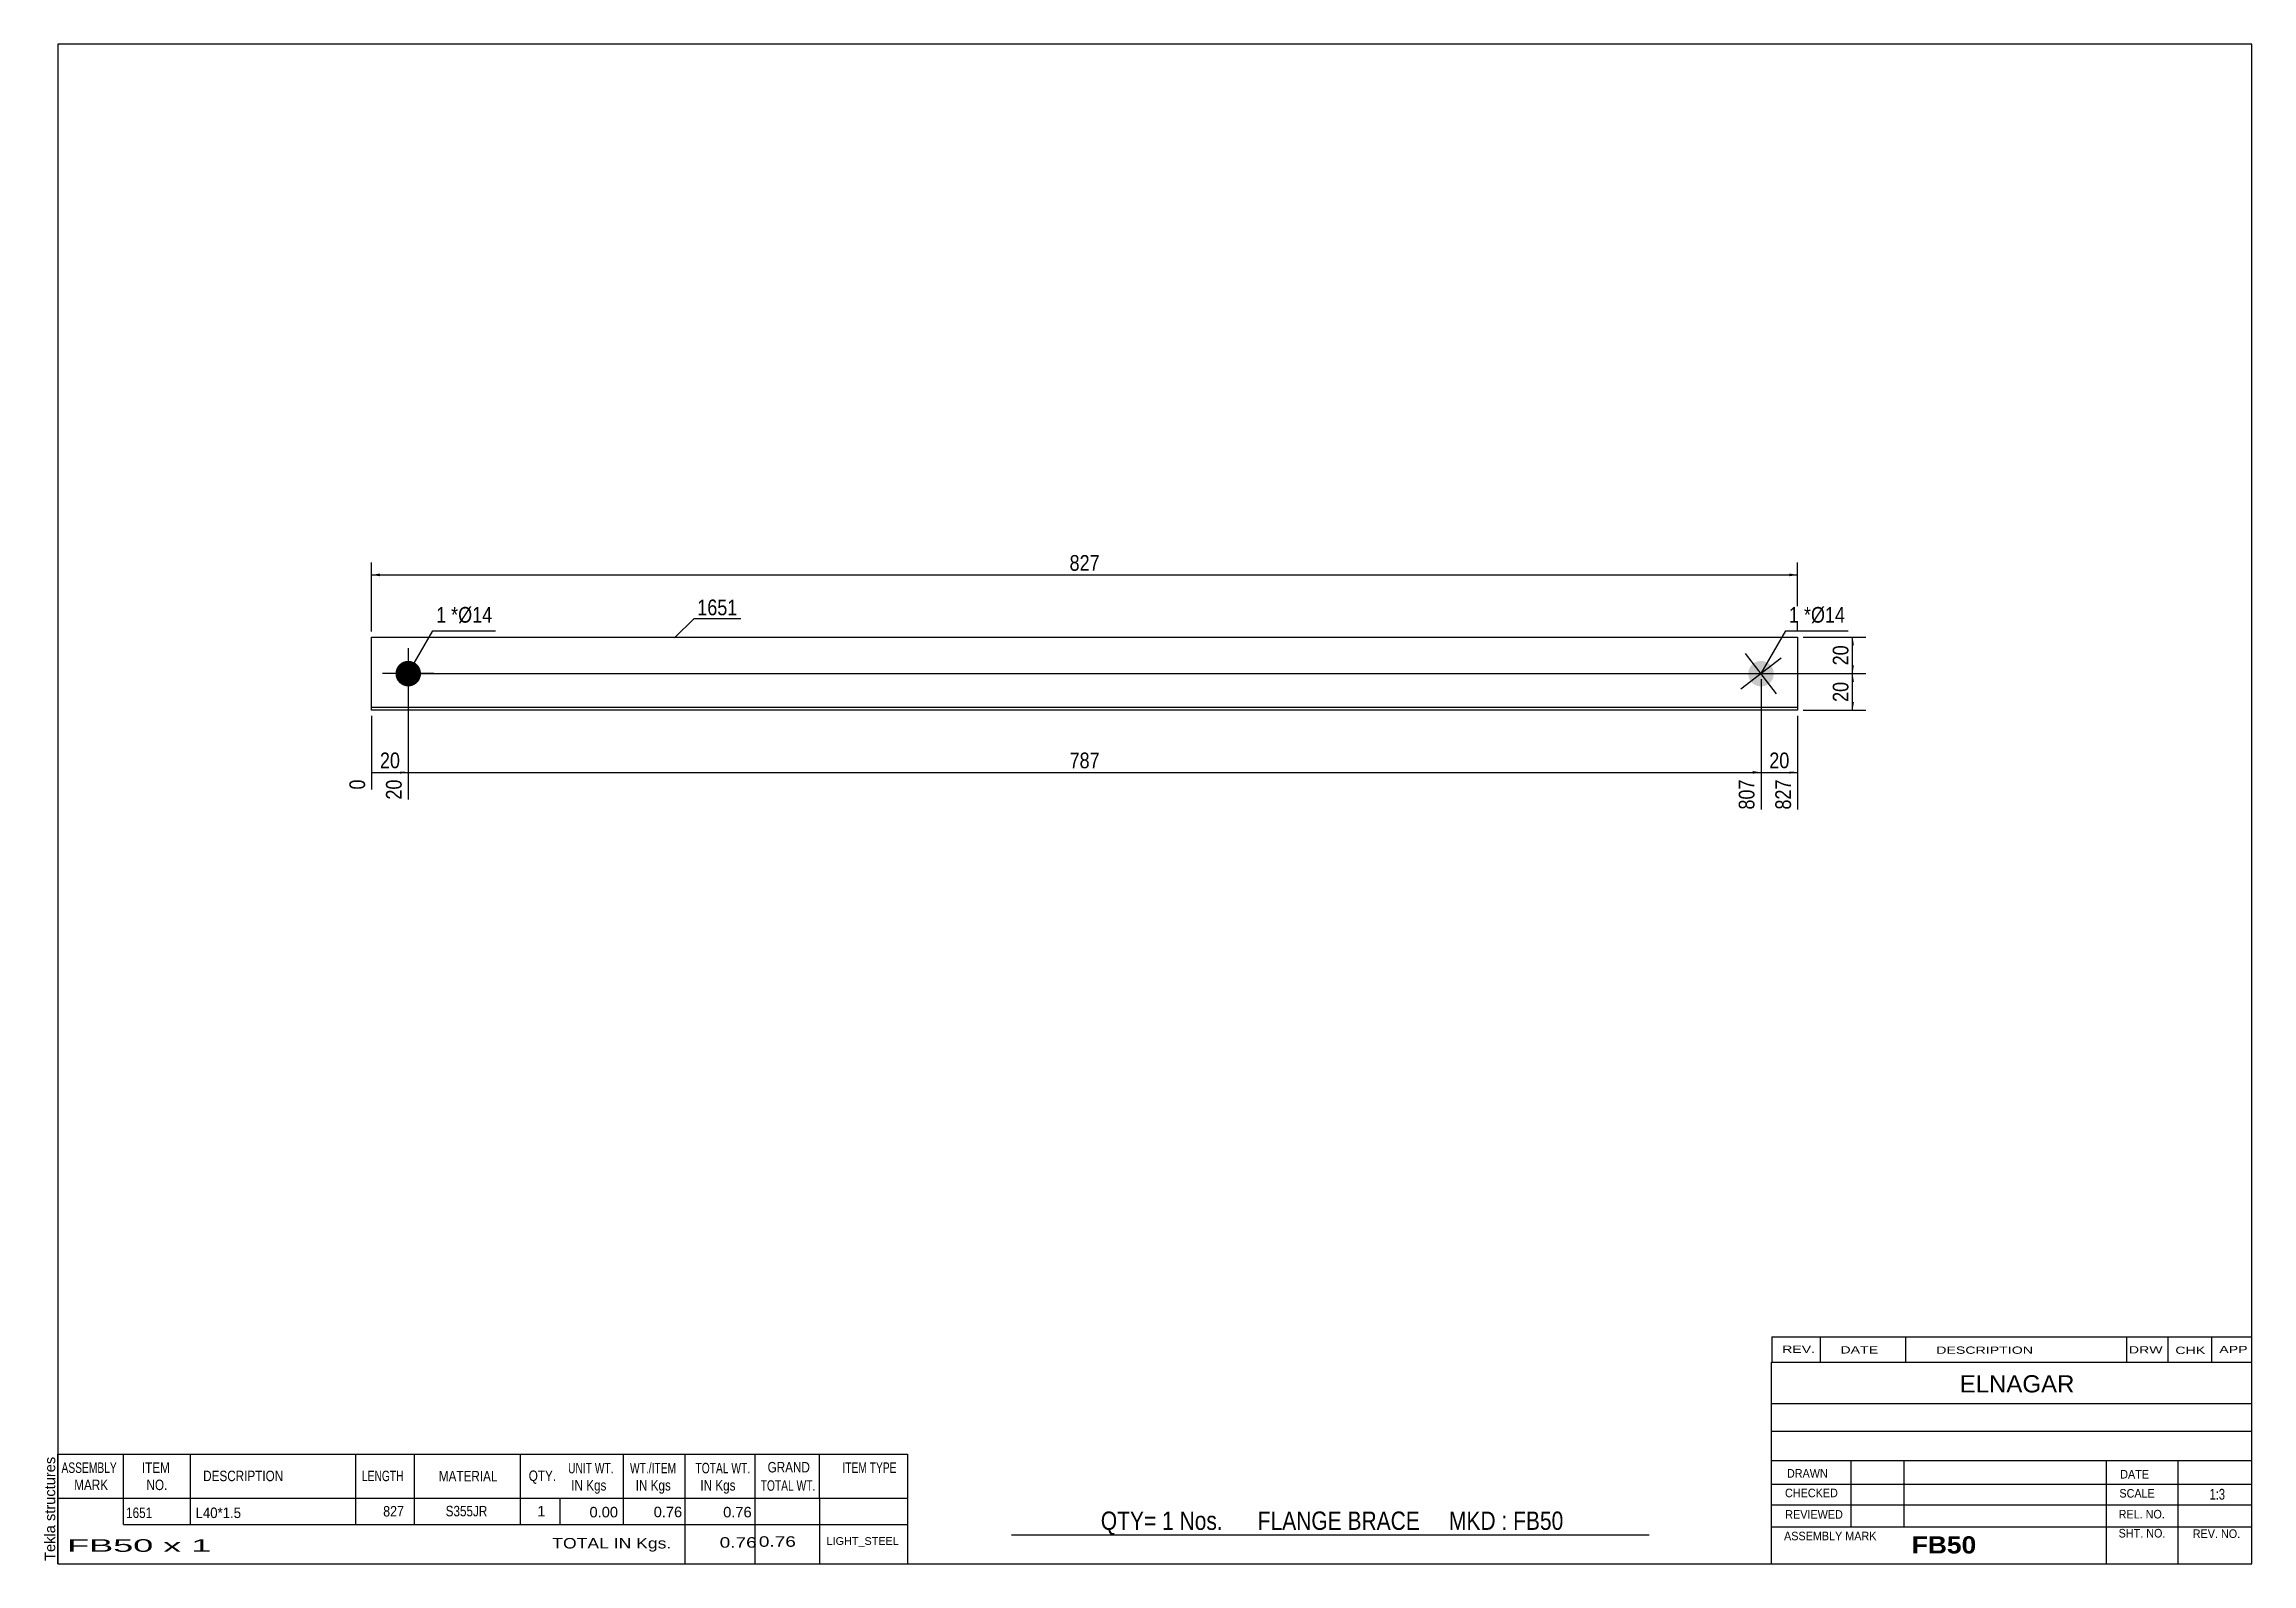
# Model space of a CAD drawing. Header units: millimetres. Extents: x -60 to 343, y -162 to 115.
import ezdxf

# ---------------------------------------------------------------- set-up
doc = ezdxf.new("R2010")
doc.units = ezdxf.units.MM
doc.styles.add('Arial', font='ARIAL.TTF', dxfattribs={"height": 0.2})
doc.styles.add('Arial Bold', font='ARIALBD.TTF', dxfattribs={"height": 0.2})
doc.styles.add('Arial Narrow', font='ARIALN.TTF', dxfattribs={"height": 0.2})

# ---------------------------------------------------------------- blocks, each defined once
blk = doc.blocks.new('Unknown-629097049-1405')
at = {"color": 5, "linetype": 'Continuous'}
for p, q in [((342.8, 114.75), (-57.2, 114.75)), ((-57.2, 114.75), (-57.2, -162.25)), ((342.8, -162.25), (342.8, 114.75)), ((-57.2, -162.25), (342.8, -162.25))]:
    blk.add_line(p, q, dxfattribs=at)
at = {"color": 174, "linetype": 'Continuous', "style": 'Arial'}
blk.add_text('Tekla structures', height=1.9102, rotation=90, dxfattribs=at).set_placement((-57.7, -161.75))
blk = doc.blocks.new('Part-629097049-1212 - 1209')
at = {"color": 2, "linetype": 'Continuous'}
for p, q in [((0, -6.67), (0, 6.67)), ((0, 6.67), (129.83, 6.67)), ((129.93, 6.67), (259.98, 6.67)), ((259.98, 6.67), (259.98, -6.67)), ((129.83, -6.17), (0, -6.17)), ((129.83, -6.67), (0, -6.67)), ((259.98, -6.17), (129.93, -6.17)), ((259.98, -6.67), (129.93, -6.67))]:
    blk.add_line(p, q, dxfattribs=at)
blk = doc.blocks.new('Bolt-629097049-1213 - 1209')
at = {"linetype": 'Continuous'}
blk.add_hatch(color=3, dxfattribs=at).paths.add_polyline_path([(6.67, -2.33, -1), (6.67, 2.33, -1)])
at = {"color": 3, "linetype": 'Continuous'}
for p, q in [((6.67, 4.67), (6.67, -4.67)), ((11.33, 0), (2, 0))]:
    blk.add_line(p, q, dxfattribs=at)
blk = doc.blocks.new('Bolt-629097049-1214 - 1209')
at = {"linetype": 'Continuous'}
blk.add_hatch(color=3, dxfattribs=at).paths.add_polyline_path([(251.46, -1.42, -1), (255.16, 1.42, -1)])
at = {"color": 3, "linetype": 'Continuous'}
for p, q in [((257.01, 2.84), (249.61, -2.84)), ((256.16, -3.7), (250.47, 3.7))]:
    blk.add_line(p, q, dxfattribs=at)
blk = doc.blocks.new('StraightDimension-629097049-1219 - 1209')
at = {"linetype": 'Continuous'}
blk.add_hatch(color=7, dxfattribs=at).paths.add_polyline_path([(258.48, -17.75), (259.98, -18), (258.48, -18.25)])
at = {"color": 7, "linetype": 'Continuous'}
for p, q in [((253.31, -1), (253.31, -24.78)), ((259.98, -7.67), (259.98, -24.78)), ((253.31, -18), (259.98, -18))]:
    blk.add_line(p, q, dxfattribs=at)
at = {"color": 0}
blk.add_wipeout([(259.07, -17.85), (259.07, -13.65), (254.22, -13.65), (254.22, -17.85)], dxfattribs=at)
at = {"color": 0, "linetype": 'Continuous'}
blk.add_wipeout([(259.38, -18.7), (255.18, -18.7), (255.18, -25.38), (259.38, -25.38)], dxfattribs=at)
at = {"color": 3, "style": 'Arial Narrow'}
blk.add_text('20', height=2.863, dxfattribs=at).set_placement((254.82, -17.25))
at = {"color": 3, "linetype": 'Continuous', "style": 'Arial Narrow'}
blk.add_text('827', height=2.863, rotation=90.0002, dxfattribs=at).set_placement((258.78, -24.78))
blk = doc.blocks.new('StraightDimension-629097049-1220 - 1209')
at = {"linetype": 'Continuous'}
blk.add_hatch(color=7, dxfattribs=at).paths.add_polyline_path([(251.81, -17.75), (253.31, -18), (251.81, -18.25)])
at = {"color": 7, "linetype": 'Continuous'}
for p, q in [((6.67, -1), (6.67, -22.96)), ((253.31, -1), (253.31, -24.78)), ((6.67, -18), (253.31, -18))]:
    blk.add_line(p, q, dxfattribs=at)
at = {"color": 0}
blk.add_wipeout([(133.33, -17.85), (133.33, -13.65), (126.65, -13.65), (126.65, -17.85)], dxfattribs=at)
at = {"color": 0, "linetype": 'Continuous'}
blk.add_wipeout([(252.71, -18.7), (248.51, -18.7), (248.51, -25.38), (252.71, -25.38)], dxfattribs=at)
at = {"color": 3, "style": 'Arial Narrow'}
blk.add_text('787', height=2.863, dxfattribs=at).set_placement((127.25, -17.25))
at = {"color": 3, "linetype": 'Continuous', "style": 'Arial Narrow'}
blk.add_text('807', height=2.863, rotation=90.0002, dxfattribs=at).set_placement((252.11, -24.78))
blk = doc.blocks.new('StraightDimension-629097049-1221 - 1209')
at = {"linetype": 'Continuous'}
blk.add_hatch(color=7, dxfattribs=at).paths.add_polyline_path([(5.17, -17.75), (6.67, -18), (5.17, -18.25)])
at = {"color": 7, "linetype": 'Continuous'}
for p, q in [((6.67, -1), (6.67, -22.96)), ((0, -7.67), (0, -21.13)), ((0, -18), (6.67, -18))]:
    blk.add_line(p, q, dxfattribs=at)
at = {"color": 0}
blk.add_wipeout([(5.76, -17.85), (5.76, -13.65), (0.91, -13.65), (0.91, -17.85)], dxfattribs=at)
at = {"color": 0, "linetype": 'Continuous'}
for points in [[(-0.6, -18.7), (-4.8, -18.7), (-4.8, -21.73), (-0.6, -21.73)], [(6.07, -18.7), (1.87, -18.7), (1.87, -23.56), (6.07, -23.56)]]:
    blk.add_wipeout(points, dxfattribs=at)
at = {"color": 3, "style": 'Arial Narrow'}
blk.add_text('20', height=2.863, dxfattribs=at).set_placement((1.51, -17.25))
at = {"color": 3, "linetype": 'Continuous', "style": 'Arial Narrow'}
for s, height, p in [('0', 2.86, (-1.2, -21.13)), ('20', 2.863, (5.47, -22.96))]:
    blk.add_text(s, height=height, rotation=90.0002, dxfattribs=at).set_placement(p)
blk = doc.blocks.new('StraightDimension-629097049-1232 - 1209')
at = {"linetype": 'Continuous'}
for points in [[(1.5, 17.75), (0, 18), (1.5, 18.25)], [(258.48, 18.25), (259.98, 18), (258.48, 17.75)]]:
    blk.add_hatch(color=7, dxfattribs=at).paths.add_polyline_path(points)
at = {"color": 7, "linetype": 'Continuous'}
for p, q in [((0, 7.67), (0, 20.25)), ((259.98, 7.67), (259.98, 20.25)), ((0, 18), (259.98, 18))]:
    blk.add_line(p, q, dxfattribs=at)
at = {"color": 0}
blk.add_wipeout([(133.33, 18.15), (133.33, 22.35), (126.65, 22.35), (126.65, 18.15)], dxfattribs=at)
at = {"color": 3, "style": 'Arial Narrow'}
blk.add_text('827', height=2.863, dxfattribs=at).set_placement((127.25, 18.75))
blk = doc.blocks.new('StraightDimension-629097049-1236 - 1209')
at = {"linetype": 'Continuous'}
for points in [[(269.75, 5.17), (270, 6.67), (270.25, 5.17)], [(270.25, 1.5), (270, 0), (269.75, 1.5)]]:
    blk.add_hatch(color=7, dxfattribs=at).paths.add_polyline_path(points)
at = {"color": 7, "linetype": 'Continuous'}
for p, q in [((260.98, 6.67), (272.4, 6.67)), ((270, 0), (270, 6.67)), ((7.67, 0), (272.4, 0))]:
    blk.add_line(p, q, dxfattribs=at)
at = {"color": 0}
blk.add_wipeout([(269.85, 5.76), (265.65, 5.76), (265.65, 0.91), (269.85, 0.91)], dxfattribs=at)
at = {"color": 3, "style": 'Arial Narrow'}
blk.add_text('20', height=2.863, rotation=90.0002, dxfattribs=at).set_placement((269.25, 1.51))
blk = doc.blocks.new('StraightDimension-629097049-1237 - 1209')
at = {"linetype": 'Continuous'}
for points in [[(269.75, -1.5), (270, 0), (270.25, -1.5)], [(270.25, -5.17), (270, -6.67), (269.75, -5.17)]]:
    blk.add_hatch(color=7, dxfattribs=at).paths.add_polyline_path(points)
at = {"color": 7, "linetype": 'Continuous'}
for p, q in [((7.67, 0), (272.4, 0)), ((270, -6.67), (270, 0)), ((260.98, -6.67), (272.4, -6.67))]:
    blk.add_line(p, q, dxfattribs=at)
at = {"color": 0}
blk.add_wipeout([(269.85, -0.91), (265.65, -0.91), (265.65, -5.76), (269.85, -5.76)], dxfattribs=at)
at = {"color": 3, "style": 'Arial Narrow'}
blk.add_text('20', height=2.863, rotation=90.0002, dxfattribs=at).set_placement((269.25, -5.16))
blk = doc.blocks.new('CBS_BOM-629097049-1413')
at = {"color": 7, "linetype": 'Continuous'}
for p, q in [((-57.23, -150.28), (-57.23, -142.28)), ((-57.23, -142.28), (97.69, -142.28)), ((-45.23, -150.28), (-45.23, -142.28)), ((-33.04, -150.28), (-33.04, -142.28)), ((-2.88, -150.28), (-2.88, -142.28)), ((7.8, -150.28), (7.8, -142.28)), ((27.12, -150.28), (27.12, -142.28)), ((45.92, -150.28), (45.92, -142.28)), ((57.13, -150.28), (57.13, -142.28)), ((69.92, -150.28), (69.92, -142.28)), ((81.67, -150.28), (81.67, -142.28)), ((97.69, -142.29), (97.69, -150.27)), ((-57.23, -150.28), (97.69, -150.28)), ((-57.23, -155.08), (-57.23, -150.28)), ((-45.23, -155.08), (-45.23, -150.28)), ((-33.04, -155.08), (-33.04, -150.28)), ((-2.88, -155.08), (-2.88, -150.28)), ((7.8, -155.08), (7.8, -150.28)), ((27.12, -155.08), (27.12, -150.28)), ((34.38, -155.08), (34.38, -150.28)), ((45.92, -155.08), (45.92, -150.28)), ((57.13, -155.08), (57.13, -150.28)), ((69.92, -155.08), (69.92, -150.28)), ((81.69, -155.08), (81.69, -150.28)), ((97.69, -150.28), (97.69, -155.08)), ((-57.23, -162.28), (-57.23, -155.1)), ((-45.23, -155.08), (97.69, -155.08)), ((57.13, -162.28), (57.13, -155.1)), ((69.92, -162.28), (69.92, -155.1)), ((81.73, -162.28), (81.73, -155.1)), ((97.69, -155.08), (97.69, -162.28)), ((-57.23, -162.28), (97.69, -162.28))]:
    blk.add_line(p, q, dxfattribs=at)
at = {"color": 3, "linetype": 'Continuous', "style": 'Arial'}
for s, height, width, p in [('ASSEMBLY', 1.91, 0.7, (-56.55, -145.71)), ('ITEM', 1.91, 0.8, (-41.9, -145.71)), ('UNIT WT.', 1.91, 0.7, (35.81, -145.78)), ('WT./ITEM', 1.91, 0.7, (47.1, -145.78)), ('TOTAL WT.', 1.91, 0.7, (59.04, -145.78)), ('GRAND', 1.91, 0.8, (72.19, -145.62)), ('ITEM TYPE', 1.91, 0.7, (85.83, -145.7)), ('MARK', 1.91, 0.8, (-54.23, -148.84)), ('NO.', 1.91, 0.8, (-41.05, -148.84)), ('DESCRIPTION', 1.9102, 0.8, (-30.72, -147.21)), ('LENGTH', 1.91, 0.7, (-1.77, -147.21)), ('MATERIAL', 1.91, 0.8, (12.25, -147.26)), ('QTY.', 1.91, 0.8, (28.64, -147.18)), ('IN Kgs', 1.91, 0.8, (36.39, -148.92)), ('IN Kgs', 1.91, 0.8, (48.14, -148.92)), ('IN Kgs', 1.91, 0.8, (59.93, -148.92)), ('TOTAL WT.', 1.91, 0.7, (70.93, -148.96))]:
    blk.add_text(s, height=height, dxfattribs=dict(at, width=width)).set_placement(p)
at = {"color": 7, "linetype": 'Continuous', "style": 'Arial'}
for s, width, p in [('1651', 0.8, (-44.77, -153.93)), ('L40*1.5', 0.9, (-32.1, -153.93)), ('827', 0.85, (2.1, -153.65)), ('S355JR', 0.8, (13.49, -153.62))]:
    blk.add_text(s, height=1.91, dxfattribs=dict(at, width=width)).set_placement(p)
for s, p in [('1', (30.21, -153.62)), ('0.00', (39.72, -153.81)), ('0.76', (51.42, -153.78)), ('0.76', (64.09, -153.81))]:
    blk.add_text(s, height=1.91, dxfattribs=at).set_placement(p)
at = {"color": 6, "linetype": 'Continuous', "style": 'Arial'}
for s, height, width, p in [('FB50 x 1', 2.292, 2.05, (-55.51, -160.09)), ('TOTAL IN Kgs.', 1.9102, 1.2, (32.93, -159.48)), ('0.76', 1.91, 1.3, (63.45, -159.33)), ('0.76', 1.91, 1.3, (70.59, -159.17))]:
    blk.add_text(s, height=height, dxfattribs=dict(at, width=width)).set_placement(p)
blk.add_text('LIGHT_STEEL', height=1.4135, dxfattribs=at).set_placement((82.94, -158.83))
blk = doc.blocks.new('CBS_CALLOFF-629097049-1414')
at = {"color": 7, "linetype": 'Continuous'}
blk.add_line((116.68, -156.98), (232.91, -157), dxfattribs=at)
at = {"color": 3, "linetype": 'Continuous', "style": 'Arial Narrow'}
blk.add_text('QTY= 1 Nos.      FLANGE BRACE     MKD : FB50', height=3.3405, dxfattribs=at).set_placement((132.94, -156.09))
blk = doc.blocks.new('CBS_NAME_BLOG-629097049-1415')
at = {"color": 7, "linetype": 'Continuous'}
for p, q in [((255.21, -125.5), (342.73, -125.5)), ((255.21, -162.21), (255.21, -125.5)), ((255.21, -133.04), (342.73, -133.04)), ((255.28, -138.09), (342.8, -138.09)), ((255.21, -143.46), (342.73, -143.46)), ((269.73, -155.57), (269.73, -143.47)), ((279.42, -155.54), (279.42, -143.47)), ((316.33, -162.21), (316.33, -143.48)), ((329.38, -162.21), (329.38, -143.47)), ((255.22, -147.76), (342.8, -147.74)), ((255.21, -151.51), (342.73, -151.51)), ((255.21, -155.55), (342.73, -155.55)), ((255.21, -162.25), (342.8, -162.25))]:
    blk.add_line(p, q, dxfattribs=at)
at = {"color": 3, "linetype": 'Continuous', "style": 'Arial'}
blk.add_text('ELNAGAR', height=3.133, dxfattribs=at).set_placement((289.53, -131.03))
at = {"color": 3, "linetype": 'Continuous'}
for s, height, style, width, p in [('CHECKED', 1.566, 'Arial', 0.9, (257.69, -150.14)), ('DRAWN', 1.566, 'Arial', 0.9, (258.04, -146.57)), ('SCALE', 1.566, 'Arial', 0.9, (318.65, -150.21)), ('DATE', 1.566, 'Arial', 0.9, (318.8, -146.73)), ('1:3', 1.957, 'Arial Narrow', 0.9, (335.1, -150.57)), ('REVIEWED', 1.566, 'Arial', 0.9, (257.73, -154.06)), ('REL. NO.', 1.566, 'Arial', 0.9, (318.51, -154.01)), ('ASSEMBLY MARK', 1.5663, 'Arial', 0.9, (257.51, -157.99)), ('SHT. NO.', 1.566, 'Arial', 0.9, (318.51, -157.48)), ('REV. NO.', 1.566, 'Arial', 0.9, (332.03, -157.57)), ('FB50', 3.131, 'Arial Bold', 1.1, (280.79, -160.39))]:
    blk.add_text(s, height=height, dxfattribs=dict(at, style=style, width=width)).set_placement(p)
blk = doc.blocks.new('CBS_REVISION-629097049-1416')
at = {"color": 7, "linetype": 'Continuous'}
for p, q in [((255.29, -120.87), (342.79, -120.87)), ((255.29, -120.87), (255.29, -125.5)), ((264.09, -120.87), (264.09, -125.5)), ((279.68, -120.87), (279.68, -125.44)), ((319.94, -120.87), (319.94, -125.5)), ((327.48, -120.87), (327.48, -125.5)), ((335.43, -120.87), (335.43, -125.5)), ((255.29, -125.5), (342.79, -125.5))]:
    blk.add_line(p, q, dxfattribs=at)
at = {"color": 7, "style": 'Arial Narrow', "width": 1.7}
for s, height, p in [('REV.', 1.326, (257.15, -123.82)), ('DATE', 1.326, (267.78, -123.94)), ('DESCRIPTION', 1.3257, (285.26, -123.99)), ('DRW', 1.326, (320.37, -123.93)), ('CHK', 1.326, (328.86, -124.02)), ('APP', 1.326, (336.86, -123.87))]:
    blk.add_text(s, height=height, dxfattribs=at).set_placement(p)
blk = doc.blocks.new('Mark-629097049-1245 - 1209')
at = {"color": 0}
blk.add_wipeout([(66.69, 10.64), (66.69, 13.64), (59.37, 13.64), (59.37, 10.64)], dxfattribs=at)
blk.add_wipeout([(66.69, 10.64), (66.69, 13.64), (59.37, 13.64), (59.37, 10.64)], dxfattribs=at)
at = {"color": 7, "linetype": 'Continuous'}
for p, q in [((55.24, 6.5), (58.77, 10.04)), ((58.77, 10.04), (67.29, 10.04))]:
    blk.add_line(p, q, dxfattribs=at)
at = {"color": 3, "style": 'Arial Narrow'}
blk.add_text('1651', height=2.863, dxfattribs=at).set_placement((59.37, 10.64))
blk = doc.blocks.new('Mark-629097049-1248 - 1209')
at = {"color": 0}
blk.add_wipeout([(13.59, 9.29), (13.59, 12.29), (11.77, 12.29), (11.77, 9.29)], dxfattribs=at)
blk.add_wipeout([(13.59, 9.29), (13.59, 12.29), (11.77, 12.29), (11.77, 9.29)], dxfattribs=at)
at = {"color": 7, "linetype": 'Continuous'}
blk.add_line((6.67, 0), (11.17, 7.79), dxfattribs=at)
at = {"color": 0}
blk.add_wipeout([(15.77, 9.29), (15.77, 12.29), (14.49, 12.29), (14.49, 9.29)], dxfattribs=at)
blk.add_wipeout([(15.77, 9.29), (15.77, 12.29), (14.49, 12.29), (14.49, 9.29)], dxfattribs=at)
at = {"color": 3, "style": 'Arial Narrow'}
blk.add_text('1', height=2.86, dxfattribs=at).set_placement((11.77, 9.29))
at = {"color": 0}
blk.add_wipeout([(21.99, 9.29), (21.99, 12.29), (15.77, 12.29), (15.77, 9.29)], dxfattribs=at)
blk.add_wipeout([(21.99, 9.29), (21.99, 12.29), (15.77, 12.29), (15.77, 9.29)], dxfattribs=at)
at = {"color": 7, "linetype": 'Continuous'}
blk.add_line((11.17, 7.79), (22.59, 7.79), dxfattribs=at)
at = {"color": 3, "style": 'Arial Narrow'}
for s, height, p in [('*', 2.86, (14.49, 9.29)), ('Ø14', 2.863, (15.77, 9.29))]:
    blk.add_text(s, height=height, dxfattribs=at).set_placement(p)
blk = doc.blocks.new('Mark-629097049-1249 - 1209')
at = {"color": 0}
blk.add_wipeout([(260.24, 9.29), (260.24, 12.29), (258.41, 12.29), (258.41, 9.29)], dxfattribs=at)
blk.add_wipeout([(260.24, 9.29), (260.24, 12.29), (258.41, 12.29), (258.41, 9.29)], dxfattribs=at)
at = {"color": 7, "linetype": 'Continuous'}
blk.add_line((253.31, 0), (257.81, 7.79), dxfattribs=at)
at = {"color": 0}
blk.add_wipeout([(262.42, 9.29), (262.42, 12.29), (261.14, 12.29), (261.14, 9.29)], dxfattribs=at)
blk.add_wipeout([(262.42, 9.29), (262.42, 12.29), (261.14, 12.29), (261.14, 9.29)], dxfattribs=at)
at = {"color": 3, "style": 'Arial Narrow'}
blk.add_text('1', height=2.86, dxfattribs=at).set_placement((258.41, 9.29))
at = {"color": 0}
blk.add_wipeout([(268.63, 9.29), (268.63, 12.29), (262.42, 12.29), (262.42, 9.29)], dxfattribs=at)
blk.add_wipeout([(268.63, 9.29), (268.63, 12.29), (262.42, 12.29), (262.42, 9.29)], dxfattribs=at)
at = {"color": 7, "linetype": 'Continuous'}
blk.add_line((257.81, 7.79), (269.23, 7.79), dxfattribs=at)
at = {"color": 3, "style": 'Arial Narrow'}
for s, height, p in [('*', 2.86, (261.14, 9.29)), ('Ø14', 2.863, (262.42, 9.29))]:
    blk.add_text(s, height=height, dxfattribs=at).set_placement(p)

msp = doc.modelspace()

# ---------------------------------------------------------------- block references
for name in ['Unknown-629097049-1405', 'Part-629097049-1212 - 1209', 'Bolt-629097049-1213 - 1209', 'Bolt-629097049-1214 - 1209', 'CBS_REVISION-629097049-1416', 'CBS_NAME_BLOG-629097049-1415', 'CBS_BOM-629097049-1413', 'CBS_CALLOFF-629097049-1414']:
    msp.add_blockref(name, (0, 0))

# ---------------------------------------------------------------- next in the draw order: block references
for name in ['StraightDimension-629097049-1232 - 1209', 'StraightDimension-629097049-1219 - 1209']:
    msp.add_blockref(name, (0, 0))

# ---------------------------------------------------------------- next in the draw order: block references
msp.add_blockref('StraightDimension-629097049-1220 - 1209', (0, 0))

# ---------------------------------------------------------------- next in the draw order: block references
msp.add_blockref('StraightDimension-629097049-1221 - 1209', (0, 0))

# ---------------------------------------------------------------- next in the draw order: block references
msp.add_blockref('StraightDimension-629097049-1236 - 1209', (0, 0))

# ---------------------------------------------------------------- next in the draw order: block references
for name in ['Mark-629097049-1245 - 1209', 'StraightDimension-629097049-1237 - 1209']:
    msp.add_blockref(name, (0, 0))

# ---------------------------------------------------------------- next in the draw order: block references
for name in ['Mark-629097049-1248 - 1209', 'Mark-629097049-1249 - 1209']:
    msp.add_blockref(name, (0, 0))

doc.saveas('drawing.dxf')
